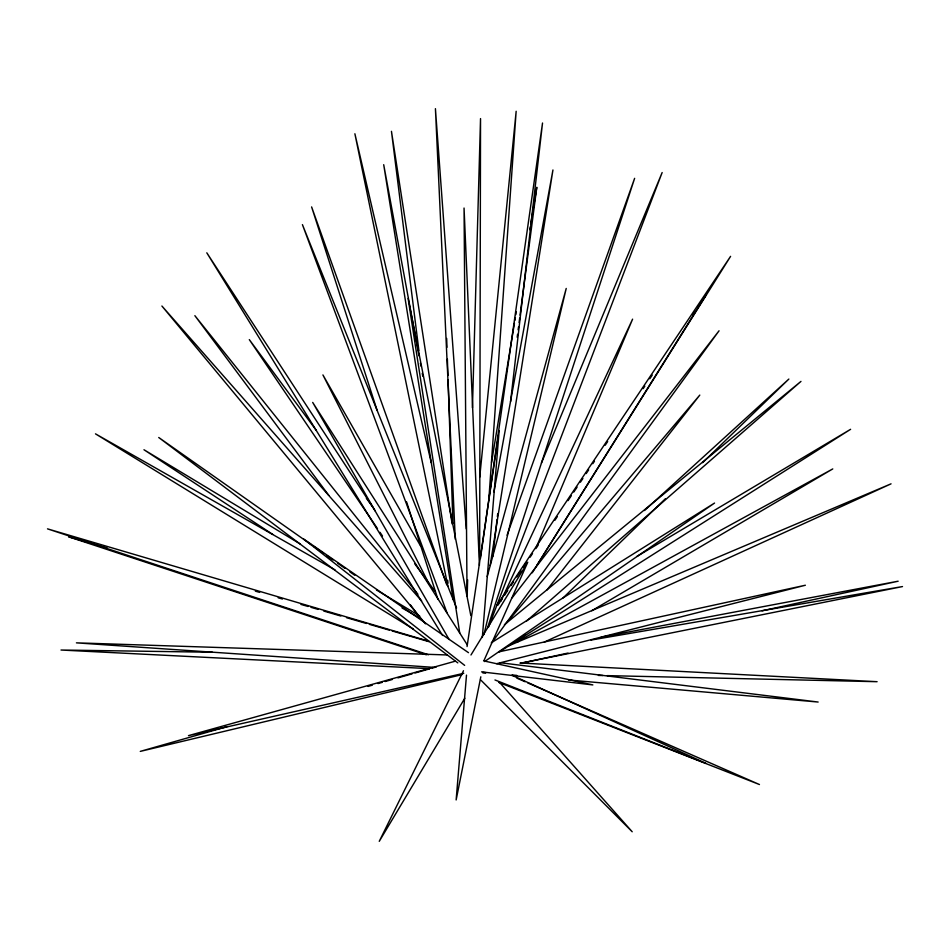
<?xml version="1.0" encoding="UTF-8"?>
<svg xmlns="http://www.w3.org/2000/svg" width="950" height="950" viewBox="0 0 950 950"><rect width="100%" height="100%" fill="white"/><g stroke="black" fill="none" stroke-linecap="round" stroke-linejoin="round"><path stroke-width="1.43" d="M479.643 557.484L480.534 118.584L472.447 407.811M467.174 596.173L467.637 579.856M488.775 500.27L516.159 111.281L479.726 477.149M482.327 637.474L499.142 430.801L467.067 646.558M466.497 675.117L456.142 799.947L480.819 676.816M492.801 556.462L497.028 519.602M497.372 516.658L497.705 513.701M510.566 401.66L542.533 123.013L480.439 558.529M517.18 337.214L517.572 334.281M518.142 329.864L518.534 326.931M519.104 322.513L519.686 318.108M520.066 315.162L536.798 187.257L530.789 223.856M490.152 565.487L552.947 169.967L493.941 491.934M491.542 462.448L514.413 323.392M514.9 320.459L515.375 317.537M515.862 314.604L516.337 311.683M529.815 229.71L530.302 226.777M483.966 634.529L566.224 288.444L487.184 576.614M487.635 627.475L634.624 178.339L507.051 535.218M488.549 627.024L662.15 172.544L541.429 462.994M536.406 547.058L632.593 319.152L500.781 601.255M484.096 660.274L527.761 562.234L470.974 654.989M463.493 670.736L379.252 841.332L464.811 698.226M537.106 565.001L705.933 295.082L702.632 299.998M532.249 572.791L730.586 256.346L497.088 605.019M497.836 605.269L501.968 599.117M504.45 595.424L507.751 590.496M511.053 585.58L513.534 581.887M516.836 576.959L520.956 570.808M523.438 567.114L526.739 562.186M530.041 557.258L532.523 553.565M535.824 548.649L538.306 544.956M554.824 520.339L557.294 516.646M568.029 500.638L571.33 495.722M573.812 492.029L577.113 487.101M580.414 482.173L582.896 478.479M586.197 473.563L588.679 469.87M592.8 463.719L594.451 461.249M605.186 445.253L607.668 441.56M643.174 388.633L644.824 386.163M649.788 378.777L652.258 375.084M692.728 314.771L694.379 312.312M697.68 307.384L700.15 303.691M492.017 642.509L719.055 330.79L512.109 597.859M546.903 590.057L699.794 395.093L506.148 623.378M517.346 642.259L524.792 635.039M563.124 597.871L665.344 498.786M702.608 462.662L788.856 379.062L644.48 510.53M526.395 621.181L800.969 381.401L504.414 624.72M484.595 661.568L714.554 503.061L491.293 642.818M499.082 652.033L850.606 429.305L636.892 556.439M591.731 610.755L832.77 468.92L516.871 641.879M544.326 642.057L891.053 483.835L508.642 645.834M227.121 726.619L140.279 751.391L461.973 674.631M368.042 686.411L372.317 685.188M378.005 683.561L382.28 682.349M385.13 681.53L392.243 679.499M397.931 677.884L412.169 673.823M415.019 673.004L429.258 668.943M432.096 668.135L436.371 666.912M455.038 661.248L188.456 735.644L463.754 673.312M496.684 663.682L805.363 585.236L499.878 651.653M523.165 662.815L568.041 653.054M762.054 610.826L898.142 581.21L601.172 637.153M520.327 663.242L902.5 586.566L591.031 640.062M212.313 652.234L61.002 650.026L429.649 668.669M482.719 672.814L485.688 672.885M598.369 675.426L602.811 675.521M607.264 675.628L877.099 681.696L520.125 663.005M447.248 654.954L76.416 642.853L433.093 667.316M482.802 672.398L485.759 672.659M512.347 675.011L516.788 675.403M568.48 679.974L818.14 702.038L499.641 662.661M481.555 671.876L592.836 684.914L483.55 660.844M107.16 548.008L68.685 536.809L426.372 654.811M255.36 591.138L259.635 592.384M278.16 597.776L282.435 599.023M300.96 604.414L308.085 606.48M310.935 607.311L318.06 609.389M323.76 611.052L340.848 616.028M346.548 617.678L366.498 623.485M369.348 624.316L389.298 630.123M392.148 630.954L429.198 641.737M428.806 641.203L47.5 528.853L428.379 654.752M498.774 682.409L759.454 784.534L527.773 682.919M494.962 679.962L705.862 763.301L511.919 675.26M516.942 678.169L525.065 681.732M335.053 569.917L95.487 433.853L413.214 628.947M402.028 607.952L421.349 618.925M300.259 544.006L143.972 449.742L272.757 534.434M376.497 589.986L419.698 616.039M468.469 652.662L303.608 538.959L464.657 665.38M311.196 544.647L158.733 437.499L457.805 662.874M313.619 546.345L323.297 553.149M326.919 555.702L332.975 559.954M337.82 563.35L345.076 568.456M349.909 571.864L354.754 575.261M480.522 679.761L632.201 831.761L499.403 682.219M421.657 600.958L161.904 306.019L425.517 623.841M417.869 594.166L194.869 315.661L328.795 495.366M410.4 604.853L421.931 620.326M316.196 430.267L249.304 339.613L377.471 528.604M366.356 498.263L372.519 506.611M414.77 563.861L435.005 591.304M379.964 532.285L382.47 535.966M375.309 511.064L206.803 252.807L442.581 635.479M467.329 644.943L312.692 402.42L449.124 639.516M420.684 546.191L322.917 374.918L428.996 583.799M456.558 607.976L302.421 224.627L446.951 612.619M446.761 584.808L311.612 206.922L377.031 410.127M406.564 501.849L437.914 599.224M431.253 462.733L354.884 133.76L447.925 586.376M470.832 615.612L408.108 298.466L459.705 632.89M419.009 355.822L383.705 164.694L453.162 599.509M420.363 363.114L420.897 366.035M422.251 373.326L422.786 376.247M452.141 523.949L391.459 131.326L418.902 350.633M447.64 580.248L448.008 583.193M466.236 528.889L435.421 108.668L455.287 539.256M479.429 565.309L464.051 208.038L467.044 596.268M446.678 338.438L446.975 347.32M447.379 359.159L447.925 375.44M448.079 379.881L452.936 523.45"/></g></svg>
